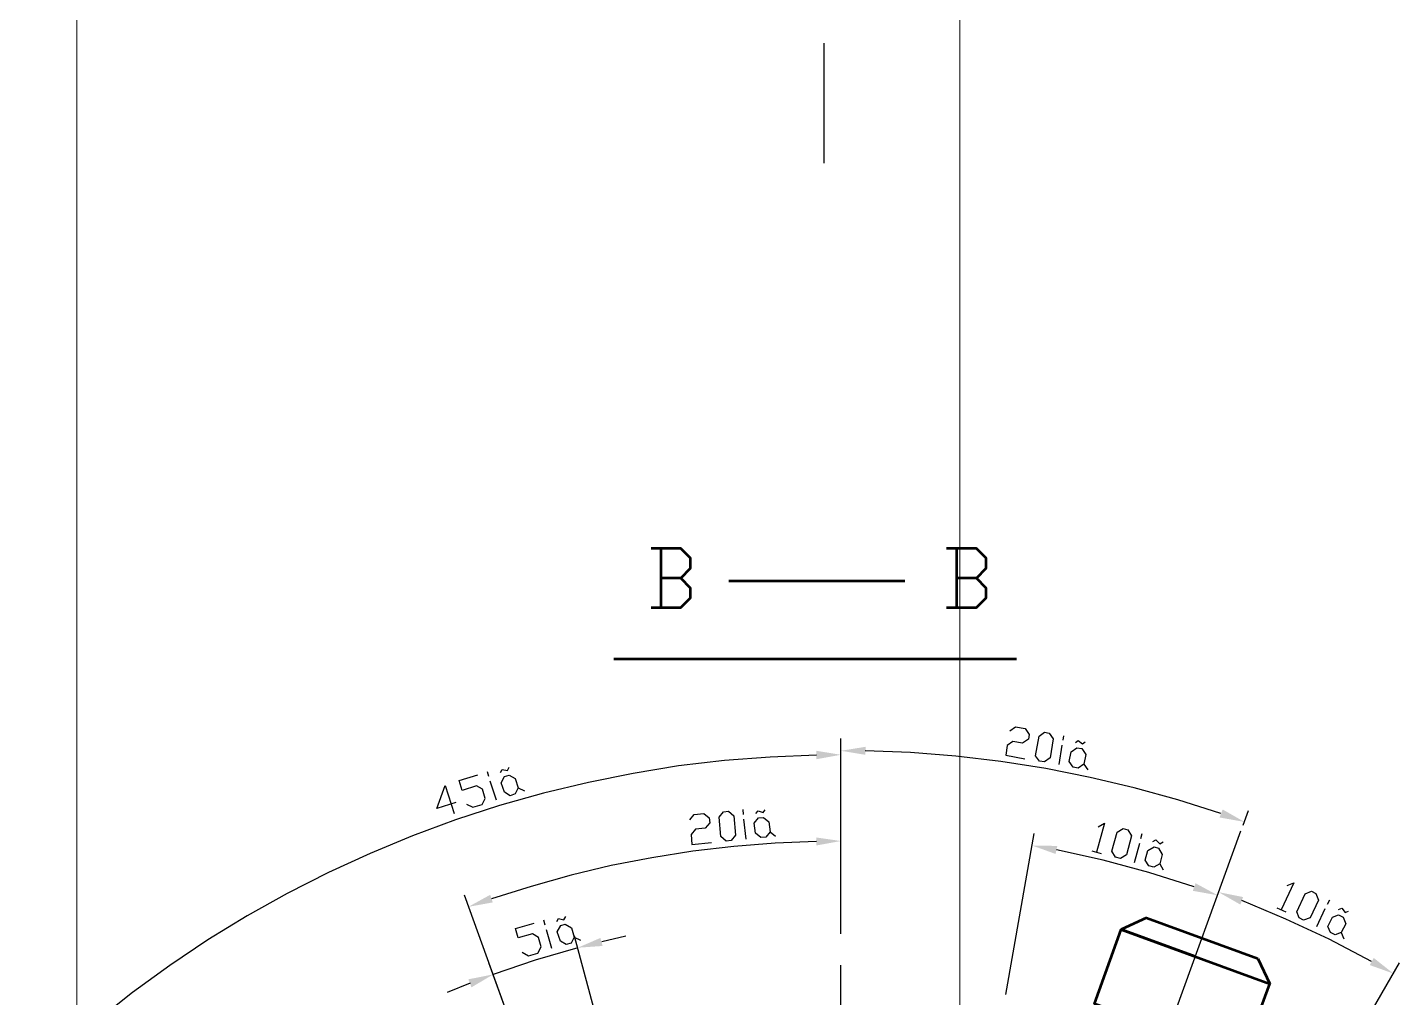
# Model space of a CAD drawing. Header units: millimetres. Extents: x 0 to 841, y 0 to 1189.
# Drawn here: x 584 to 714.7, y 837.5 to 929.9 of the extents above; entities that cross this region are included whole.
import ezdxf

# ---------------------------------------------------------------- set-up
doc = ezdxf.new("R2010")
doc.units = ezdxf.units.MM
doc.layers.add('C00-00-00', color=7, linetype='Continuous')
doc.layers.add('CBF-BF-BF', color=7, linetype='Continuous', true_color=0xbfbfbf)

msp = doc.modelspace()

# ---------------------------------------------------------------- hatches: boundary and pattern name
at = {"layer": 'C00-00-00'}
h = msp.add_hatch(color=256, dxfattribs=at)
h.dxf.hatch_style = 2
h.paths.add_polyline_path([(663.786667, 860.662772), (663.829, 861.424772), (661.458333, 861.043772)])
h = msp.add_hatch(color=256, dxfattribs=at)
h.dxf.hatch_style = 2
h.paths.add_polyline_path([(659.13, 861.043772), (659.13, 860.239439), (661.458333, 860.662772)])
h = msp.add_hatch(color=256, dxfattribs=at)
h.dxf.hatch_style = 2
h.paths.add_polyline_path([(697.822667, 855.455772), (697.526333, 854.693772), (699.897, 854.270439)])
h = msp.add_hatch(color=256, dxfattribs=at)
h.dxf.hatch_style = 2
h.paths.add_polyline_path([(659.13, 852.788772), (659.13, 852.026772), (661.458333, 852.450106)])
h = msp.add_hatch(color=256, dxfattribs=at)
h.dxf.hatch_style = 2
h.paths.add_polyline_path([(681.905333, 851.222439), (682.074667, 851.984439), (679.661667, 852.026772)])
h = msp.add_hatch(color=256, dxfattribs=at)
h.dxf.hatch_style = 2
h.paths.add_polyline_path([(695.240333, 848.428439), (694.986333, 847.708772), (697.357, 847.285439)])
h = msp.add_hatch(color=256, dxfattribs=at)
h.dxf.hatch_style = 2
h.paths.add_polyline_path([(628.311333, 846.608106), (628.057333, 847.327772), (625.983, 846.184772)])
h = msp.add_hatch(color=256, dxfattribs=at)
h.dxf.hatch_style = 2
h.paths.add_polyline_path([(699.516, 846.396439), (699.77, 847.116106), (697.441667, 847.581772)])
h = msp.add_hatch(color=256, dxfattribs=at)
h.dxf.hatch_style = 2
h.paths.add_polyline_path([(638.767667, 842.459439), (638.556, 843.221439), (636.397, 842.290106)])
h = msp.add_hatch(color=256, dxfattribs=at)
h.dxf.hatch_style = 2
h.paths.add_polyline_path([(712.216, 841.316439), (711.835, 840.639106), (714.078667, 839.834772)])
h = msp.add_hatch(color=256, dxfattribs=at)
h.dxf.hatch_style = 2
h.paths.add_polyline_path([(625.983, 839.284439), (626.279333, 838.522439), (628.353667, 839.750106)])

# ---------------------------------------------------------------- linework, layer by layer
at = {"layer": 'C00-00-00', "lineweight": 25}
for points in [[(659.849667, 928.437028), (659.849667, 917.007028)], [(677.545, 862.947361), (678.095333, 863.328361), (679.026667, 863.159028), (679.407667, 862.608694), (679.323, 862.143028), (678.772667, 861.762028), (677.841333, 861.931361), (677.291, 861.550361), (677.164, 860.619028), (678.984333, 860.280361)], [(683.810333, 861.846694), (684.064333, 862.016028), (684.487667, 861.719694), (684.741667, 861.889028)], [(659.13, 860.619028), (654.727333, 860.449694), (650.367, 860.111028), (646.006667, 859.603028), (641.688667, 858.883361), (637.413, 858.036694), (633.137333, 857.020694), (628.946333, 855.835361), (624.755333, 854.480694), (620.649, 852.956694), (616.627333, 851.263361), (612.648, 849.443028), (608.711, 847.453361), (604.901, 845.336694), (601.175667, 843.050694), (597.535, 840.595361), (593.979, 838.013028), (590.55, 835.303694), (587.205667, 832.467361), (583.988333, 829.504028)], [(661.458333, 849.570028), (661.458333, 861.042361)], [(697.653333, 855.073361), (693.547, 856.385694), (689.398333, 857.528694), (685.207333, 858.502361), (680.974, 859.349028), (676.698333, 860.026361), (672.422667, 860.534361), (668.104667, 860.873028), (663.786667, 861.042361)], [(625.813667, 855.962361), (626.406333, 855.666028), (627.295333, 855.920028), (627.591667, 856.512694), (627.337667, 857.401694), (626.745, 857.698028), (625.390333, 857.274694), (625.094, 858.206028), (626.872, 858.756361)], [(629.031, 858.968028), (629.200333, 859.264361), (629.708333, 859.179694), (629.877667, 859.476028)], [(684.614667, 859.772361), (684.995667, 859.222028)], [(624.797667, 856.131694), (622.977333, 855.539028), (623.781667, 857.740361), (624.628333, 855.073361)], [(630.724333, 857.528694), (631.317, 857.232361)], [(647.065, 854.480694), (647.488333, 854.988694), (648.419667, 855.073361), (648.927667, 854.650028), (648.97, 854.184361), (648.546667, 853.676361), (647.615333, 853.591694), (647.192, 853.083694), (647.276667, 852.110028), (649.139333, 852.321694)], [(653.372667, 855.073361), (653.584333, 855.327361), (654.05, 855.158028), (654.261667, 855.412028)], [(685.969333, 853.803361), (686.562, 854.142028), (685.8, 851.390361)], [(692.531, 834.076028), (699.558333, 853.422361)], [(659.13, 852.406361), (655.193, 852.237028), (651.256, 851.940694), (647.361333, 851.475028), (643.466667, 850.840028), (639.572, 850.120361), (635.762, 849.189028), (631.952, 848.130694), (628.184333, 846.945361)], [(654.727333, 853.337694), (655.235333, 852.914361)], [(677.164, 837.843694), (679.873333, 853.168361)], [(691.176333, 852.406361), (691.472667, 852.575694), (691.853667, 852.194694), (692.15, 852.364028)], [(695.113333, 848.088361), (690.795333, 849.443028), (686.435, 850.628361), (681.99, 851.602028)], [(685.376667, 851.517361), (686.265667, 851.263361)], [(691.853667, 850.289694), (692.15, 849.697028)], [(703.961, 848.215361), (704.596, 848.469361), (703.410667, 845.887028)], [(712.004333, 840.976361), (707.982667, 843.093028), (703.834, 844.998028), (699.643, 846.776028)], [(702.987333, 846.098694), (703.834, 845.717694)], [(708.871667, 845.929361), (709.168, 846.056361), (709.506667, 845.633028), (709.803, 845.760028)], [(631.105333, 841.865361), (631.698, 841.526694), (632.587, 841.780694), (632.925667, 842.373361), (632.671667, 843.262361), (632.079, 843.601028), (630.724333, 843.220028), (630.470333, 844.109028), (632.248333, 844.617028)], [(634.407333, 844.786361), (634.576667, 845.082694), (635.084667, 844.955694), (635.254, 845.252028)], [(636.058333, 843.304694), (636.651, 843.008361)], [(709.125667, 843.728028), (709.379667, 843.135361)], [(636.397, 842.288694), (632.333, 841.103361), (628.353667, 839.748694)], [(705.823667, 825.524694), (714.671333, 840.849361)]]:
    msp.add_lwpolyline(points, dxfattribs=at)
at = {"layer": 'C00-00-00', "lineweight": 53}
for points in [[(646.218333, 877.467694), (647.149667, 878.441361), (647.149667, 879.372694), (646.218333, 880.304028), (643.382, 880.304028)], [(644.313333, 880.304028), (644.313333, 874.673694)], [(674.37, 877.467694), (675.301333, 878.441361), (675.301333, 879.372694), (674.37, 880.304028), (671.533667, 880.304028)], [(643.382, 874.673694), (646.218333, 874.673694), (647.149667, 875.605028), (647.149667, 876.536361), (646.218333, 877.467694), (644.313333, 877.467694)], [(671.533667, 874.673694), (674.37, 874.673694), (675.301333, 875.605028), (675.301333, 876.536361), (674.37, 877.467694), (672.465, 877.467694)], [(639.826, 869.805361), (678.18, 869.805361)], [(690.583667, 845.125028), (701.167, 841.272694)], [(692.658, 834.372361), (685.630667, 836.954694), (688.170667, 844.024361)], [(695.198, 841.442028), (688.170667, 844.024361), (702.31, 838.859694)], [(692.658, 834.372361), (699.727667, 831.790028), (702.31, 838.859694)]]:
    msp.add_lwpolyline(points, dxfattribs=at)
at = {"layer": 'C00-00-00', "lineweight": 25}
for points in [[(680.381333, 860.068694), (680.000333, 860.576694), (680.339, 862.439361), (680.847, 862.820361), (681.312667, 862.735694), (681.693667, 862.185361), (681.397333, 860.365028), (680.847, 859.984028)], [(684.064333, 859.391361), (683.598667, 859.476028), (683.217667, 860.026361), (683.387, 860.957694), (683.937333, 861.338694), (684.403, 861.254028), (684.784, 860.703694), (684.614667, 859.772361)], [(630.428, 856.936028), (629.962333, 856.766694), (629.412, 857.105361), (629.115667, 857.994361), (629.412, 858.587028), (629.877667, 858.714028), (630.428, 858.417694), (630.724333, 857.528694)], [(650.536333, 852.448694), (650.028333, 852.872028), (649.859, 854.734694), (650.282333, 855.242694), (650.748, 855.285028), (651.256, 854.861694), (651.425333, 852.999028), (651.002, 852.491028)], [(654.304, 852.829694), (653.838333, 852.787361), (653.330333, 853.210694), (653.203333, 854.142028), (653.626667, 854.650028), (654.092333, 854.692361), (654.600333, 854.269028), (654.727333, 853.337694)], [(687.620333, 850.924694), (687.281667, 851.475028), (687.789667, 853.295361), (688.34, 853.634028), (688.805667, 853.507028), (689.144333, 852.956694), (688.678667, 851.136361), (688.086, 850.797694)], [(691.261, 849.951028), (690.795333, 850.078028), (690.456667, 850.628361), (690.710667, 851.559694), (691.303333, 851.898361), (691.726667, 851.771361), (692.065333, 851.178694), (691.853667, 850.289694)], [(705.104, 845.125028), (704.892333, 845.717694), (705.696667, 847.411028), (706.289333, 847.665028), (706.712667, 847.453361), (706.966667, 846.818361), (706.162333, 845.125028), (705.527333, 844.913361)], [(635.762, 842.712028), (635.296333, 842.585028), (634.746, 842.923694), (634.449667, 843.812694), (634.788333, 844.405361), (635.211667, 844.532361), (635.804333, 844.193694), (636.058333, 843.304694)], [(708.533, 843.516361), (708.109667, 843.728028), (707.855667, 844.320694), (708.279, 845.209694), (708.871667, 845.421361), (709.295, 845.209694), (709.549, 844.574694), (709.125667, 843.728028)]]:
    msp.add_lwpolyline(points, close=True, dxfattribs=at)
at = {"layer": 'C00-00-00', "lineweight": 53}
for points in [[(672.465, 880.304028), (672.465, 880.304028), (672.465, 874.673694), (672.465, 874.673694)], [(650.790333, 877.213694), (650.790333, 877.213694), (667.554333, 877.213694), (667.554333, 877.213694)], [(690.583667, 845.125028), (690.583667, 845.125028), (688.170667, 844.024361), (688.170667, 844.024361)], [(701.167, 841.272694), (701.167, 841.272694), (702.31, 838.859694), (702.31, 838.859694)]]:
    msp.add_open_spline(points, degree=3, dxfattribs=at)
at = {"layer": 'C00-00-00', "lineweight": 25}
for points in [[(661.458333, 846.479694), (661.458333, 846.479694), (661.458333, 862.227694), (661.458333, 862.227694)], [(661.458333, 846.479694), (661.458333, 846.479694), (661.458333, 861.846694), (661.458333, 861.846694)], [(682.244, 859.730028), (682.244, 859.730028), (682.540333, 861.592694), (682.540333, 861.592694)], [(682.625, 862.058361), (682.625, 862.058361), (682.709667, 862.481694), (682.709667, 862.481694)], [(627.930333, 858.587028), (627.930333, 858.587028), (627.803333, 859.052694), (627.803333, 859.052694)], [(628.65, 856.343361), (628.65, 856.343361), (628.057333, 858.163694), (628.057333, 858.163694)], [(652.187333, 854.988694), (652.187333, 854.988694), (652.145, 855.454361), (652.145, 855.454361)], [(699.77, 853.972694), (699.77, 853.972694), (700.278, 855.369694), (700.278, 855.369694)], [(652.441333, 852.618028), (652.441333, 852.618028), (652.229667, 854.523028), (652.229667, 854.523028)], [(661.458333, 846.479694), (661.458333, 846.479694), (661.458333, 853.591694), (661.458333, 853.591694)], [(689.440667, 850.416694), (689.440667, 850.416694), (689.948667, 852.237028), (689.948667, 852.237028)], [(690.033333, 852.702694), (690.033333, 852.702694), (690.160333, 853.168361), (690.160333, 853.168361)], [(631.105333, 832.086361), (631.105333, 832.086361), (625.602, 847.284028), (625.602, 847.284028)], [(707.813333, 846.437361), (707.813333, 846.437361), (708.025, 846.860694), (708.025, 846.860694)], [(661.458333, 843.601028), (661.458333, 843.601028), (661.458333, 846.606694), (661.458333, 846.606694)], [(706.797333, 844.320694), (706.797333, 844.320694), (707.601667, 846.014028), (707.601667, 846.014028)], [(633.306667, 844.447694), (633.306667, 844.447694), (633.179667, 844.913361), (633.179667, 844.913361)], [(633.941667, 842.204028), (633.941667, 842.204028), (633.433667, 843.982028), (633.433667, 843.982028)], [(638.513667, 834.414694), (638.513667, 834.414694), (636.100667, 843.389361), (636.100667, 843.389361)], [(640.969, 843.389361), (640.969, 843.389361), (638.683, 842.839028), (638.683, 842.839028)], [(631.105333, 832.086361), (631.105333, 832.086361), (627.930333, 840.849361), (627.930333, 840.849361)], [(661.458333, 822.773028), (661.458333, 822.773028), (661.458333, 840.637694), (661.458333, 840.637694)], [(626.152333, 838.902028), (626.152333, 838.902028), (623.951, 838.013028), (623.951, 838.013028)]]:
    msp.add_open_spline(points, degree=3, dxfattribs=at)
at = {"layer": 'CBF-BF-BF', "lineweight": 9}
for points in [[(588.700001, 0), (588.700001, 1189.000035)], [(672.800001, 0), (672.800001, 1189.000035)]]:
    msp.add_lwpolyline(points, dxfattribs=at)

doc.saveas('drawing.dxf')
